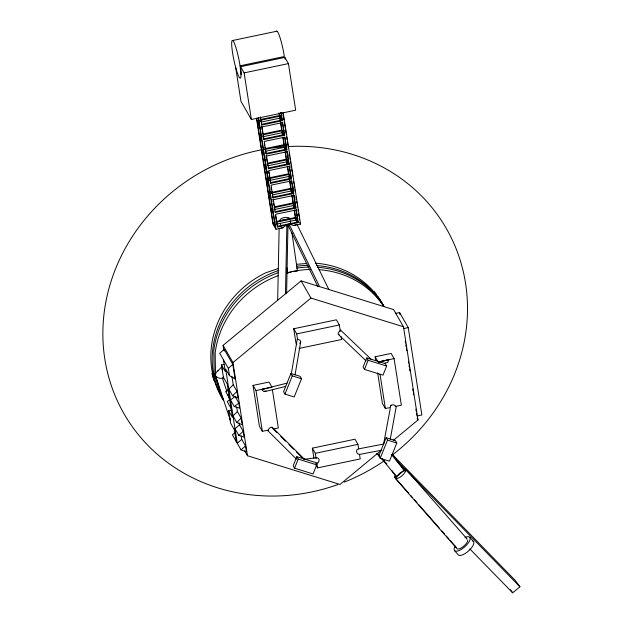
<?xml version="1.0" encoding="UTF-8"?>
<svg xmlns="http://www.w3.org/2000/svg" width="624" height="624" viewBox="0 0 624 624"><rect width="100%" height="100%" fill="white"/><g stroke="black" fill="none" stroke-linecap="round" stroke-linejoin="round"><path stroke-width="0.94" d="M277.68 300.23L279.139 228.095M285.48 293.779L286.876 224.546L282.984 227.768L275.917 229.25L272.953 224.094L256.456 118.24M286.603 293.335L287.953 226.481L287.056 226.231M378.55 362.014L388.814 359.705L387.637 362.458L384.922 363.02M291.291 373.987L297.266 339.167L298.015 339.269L299.996 340.283L300.706 341.827L295.035 374.923M383.542 444.413L390.242 408.424M390.242 439.343L396.185 406.981C395.444 404.937 392.083 403.876 390.64 405.725M283.132 112.46L300.526 224.094L293.639 225.537L289.013 224.102L288.717 226.567L287.953 226.481M317.936 286.767L288.46 226.138M222.479 366.85L222.183 369.314A5.07 4.672 -29.9 0 0 222.542 370.484M300.565 342.303L300.706 341.827M290.893 373.472L283.561 391.677L284.95 394.079L294.2 396.958L301.525 378.745L300.144 376.342L290.893 373.472L292.274 375.874L301.525 378.745M284.95 394.079L292.274 375.874M296.837 456.698L293.171 465.8L294.551 468.203L313.061 473.951L316.719 464.849L315.338 462.439L296.837 456.698L298.217 459.1L316.719 464.849M294.551 468.203L298.217 459.1M366.764 357.895L363.098 366.998L364.478 369.4L382.988 375.149L386.646 366.038L385.265 363.636L366.764 357.895L368.144 360.298L386.646 366.038M364.478 369.4L368.144 360.298M386.147 437.705L378.815 455.91L380.195 458.32L389.454 461.191L396.778 442.985L395.398 440.575L386.147 437.705L387.527 440.115L396.778 442.985M380.195 458.32L387.527 440.115M390.967 405.327L391.006 405.288A3.042 2.8 -29.9 0 0 390.413 407.488L385.375 408.548L382.403 403.393L377.66 372.957M233.228 384.821L228.821 389.165L232.604 395.749L238.048 398.026L237.011 391.404L233.228 384.821L231.886 376.202M232.604 395.749L237.011 391.404M237.393 411.544L232.986 415.888L236.769 422.471L242.213 424.749L241.176 418.127L237.393 411.544L236.683 406.981M236.769 422.471L241.176 418.127M217.784 370.867L221.91 366.826M223.696 376.997L222.44 378.222C218.891 379.041 215.264 376.88 214.165 373.409L213.79 350.665A92.945 85.558 -29.9 0 1 278.008 272.789M224.156 349.354L219.687 353.301L228.337 368.332L229.468 375.617L235.069 378.947L232.807 364.385L224.156 349.354L224.414 351.016M228.337 368.332L232.807 364.385M239.46 424.796L234.991 428.743L238.774 435.318L244.148 437.198L243.243 431.379L239.46 424.796L239.164 422.908M234.952 432.596L232.401 434.85L241.043 449.881L246.418 451.76L245.513 445.942L241.73 439.358L241.184 435.864M238.774 435.318L243.243 431.379M241.73 439.358L237.26 443.305L225.685 369.034L229.468 375.617M241.043 449.881L245.513 445.942M266.105 390.881L263.679 391.482L261.565 389.485L287.063 383.152M467.774 540.205A7.106 2.73 -41.3 0 1 463.523 546.343A7.106 2.73 -41.3 0 1 457.228 548.925L395.421 478.53A7.106 2.73 -41.3 0 0 401.723 475.956A7.106 2.73 -41.3 0 0 405.967 469.81L404.648 470.902L403.939 469.661L405.257 468.569L467.056 538.957A7.106 2.73 -41.3 0 0 466.175 538.824M223.813 350.025L223.088 345.368L301.08 280.886L393.604 309.598L403.486 326.781L418.01 419.983L393.26 440.443M381.264 450.364L340.01 484.466L247.494 455.746L232.963 362.552L310.963 298.069L403.486 326.781M381.755 458.656L396.435 476.775L404.235 470.324L392.301 453.937M395.421 478.53L396.739 477.446L396.029 476.206L394.703 477.29L408.72 493.249M469.825 548.917L512.647 592.8L519.925 586.786L515.401 580.562L392.363 454.483M228.673 389.197L225.654 391.56L229.437 398.135M230.24 399.243L227.214 401.606L230.997 408.19M234.296 406.598L238.828 403.049L235.045 396.474L230.513 400.015L234.296 406.598L239.608 408.073L238.828 403.049M293.639 225.537L296.985 224.351L328.84 289.497M278.522 268.445L265.785 272.789A92.945 85.558 -29.9 0 0 222.955 399.282M286.767 267.415L287.594 273.14L292.43 271.518L297.437 271.073L291.962 232.892M223.649 377.832L222.44 378.222L226.949 391.716M316.524 463.445C319.402 463.133 320.276 458.18 317.07 457.72M265.028 391.537L285.722 386.389M261.565 389.485L265.613 388.487M378.776 362.17L388.814 359.705M232.658 40.49L276.962 31.2M235.677 67.462L240.958 101.353L251.378 119.48L295.682 110.191L288.421 63.593L284.864 57.408L240.56 66.706L241.449 74.701L240.934 73.804A19.289 2.519 78.2 0 1 236.816 71.362L235.599 67.189A19.289 2.519 78.2 0 1 232.307 40.42A19.289 2.519 78.2 0 1 240.053 65.816L284.357 56.527A19.274 2.512 78.2 0 0 276.331 31.395M240.56 66.706L244.117 72.883L288.421 63.593M260.621 119.488L279.412 115.549L282.383 120.705L261.706 125.042L261.316 124.348L283.959 119.605L283.67 117.788M256.745 118.264L257.174 120.986L259.139 120.572M260.075 120.37L281.783 115.822L281.502 114.005M261.308 122.039L280.098 118.1L281.408 120.37L279.708 117.413L280.277 121.04M261.604 126.212L262.002 126.898L282.672 122.569L284.653 135.268L263.975 139.597L263.585 138.91L284.255 134.573L282.415 122.788M262.891 134.051L281.689 130.112L284.653 135.268M259.444 135.548L261.612 139.324L259.631 126.625L257.462 122.85L259.444 135.548L261.409 135.135M263.289 134.737L284.053 130.385M262.642 136.796L282.376 132.662L283.678 134.932M265.161 148.613L283.959 144.674L286.915 149.83L266.245 154.159L264.272 141.461L284.942 137.132L286.915 149.83M261.713 150.111L263.882 153.886L261.901 141.188L259.732 137.413L261.713 150.111L263.679 149.698L263.398 147.88M264.615 149.495L286.322 144.947M265.847 151.164L284.645 147.225L285.948 149.495M287.212 151.694L266.542 156.023L268.515 168.722L289.185 164.393L287.212 151.694L286.814 151L288.795 163.706L268.125 168.035L268.515 168.722M267.431 163.176L286.229 159.237L289.185 164.393M263.975 164.674L266.152 168.449L264.17 155.75L262.002 151.975L263.975 164.674L265.949 164.26M267.829 163.862L288.592 159.51M268.117 165.727L286.915 161.788M269.701 177.739L288.499 173.8L291.455 178.955L270.785 183.284L270.395 182.598L291.057 178.269L289.224 166.475M266.245 179.236L268.421 183.011L266.44 170.313L264.272 166.538L266.245 179.236L268.219 178.823M270.098 178.425L290.207 174.205M269.451 180.484L289.185 176.35L290.488 178.62M271.97 192.301L290.768 188.362L293.725 193.518L273.055 197.847L271.073 185.149L291.743 180.82L293.725 193.518M268.515 193.799L270.691 197.574L268.71 184.876L266.542 181.1L268.515 193.799L270.488 193.385L270.208 191.568M271.424 193.183L293.132 188.635M272.657 194.852L291.455 190.913L292.757 193.183M273.374 201.747L272.953 199.025L273.343 199.711L294.013 195.382L295.994 208.081L275.324 212.41L274.927 211.723L295.597 207.394L293.615 194.696L294.013 195.382M274.24 206.864L293.038 202.925L295.994 208.081M270.785 208.361L272.961 212.137L270.98 199.438L268.811 195.663L270.785 208.361L272.103 208.081M274.638 207.55L295.402 203.198M273.991 209.609L293.725 205.475M276.51 221.426L295.308 217.487L297.866 221.957L296.026 210.163M273.055 222.924L275.231 226.699L273.25 214.001L271.081 210.226L273.055 222.924L275.028 222.511M276.908 222.113L297.016 217.893M277.196 223.977L295.994 220.038L297.866 221.957L295.994 220.038L294.427 210.007M277.594 226.972L298.264 222.643L296.283 209.945L275.613 214.274L277.594 226.972L277.196 226.286L297.866 221.965L298.264 222.643M296.852 344.783L296.002 343.309L293.732 328.747L336.359 319.808L339.323 324.964L340.322 331.336M293.732 328.747L296.696 333.902L339.323 324.964M395.499 313.412L399.602 312.554L408.244 327.592L421.863 414.968L416.941 415.997M298.966 348.465L341.593 339.526L341.172 336.796M231.925 410.062L228.641 410.748L232.424 417.323L227.23 383.978L223.447 377.395L221.504 364.946L223.969 364.432M403.322 328.622L408.244 327.592M375.734 360.594L375.141 356.788L391.131 353.434L394.095 358.589L401.357 405.194L395.14 406.497M268.57 430.037L262.353 431.34L259.389 426.184L253.04 385.406L269.022 382.06L271.986 387.208M394.095 358.589L378.105 361.943L375.141 356.788M253.04 385.406L256.004 390.562L271.097 387.395M272.173 427.284L273.304 429.047L278.343 427.986L272.431 390.055M313.903 458.172L312.343 448.165L354.97 439.218L357.934 444.374L358.644 448.929M312.343 448.165L315.307 453.32L357.934 444.374M315.884 464.935L317.577 467.883L360.204 458.936L359.494 454.389M383.705 444.031L358.254 448.937C354.9 449.732 356.858 454.997 359.892 454.381L381.818 450.154M391.388 454.467L404.235 470.324L399.719 473.288L396.435 476.775L391.888 470.527M316.36 457.751L303.888 459.373L304.808 459.576L272.688 427.729M281.057 227.932L282.984 227.768M296.392 264.342L306.797 263.476M339.238 334.784L338.177 334.051L338.2 332.912L340.517 330.049L371.662 359.759M272.485 427.526L272.15 427.261C270.114 426.925 268.336 429.023 267.992 430.872L296.548 459.186M338.395 334.448L366.179 360.953M273.304 429.047L276.705 432.416M280.777 436.457L285.535 441.176M288.935 444.545L293.693 449.264M296.416 451.963L302.531 458.024M396.217 460.013L519.925 586.786M376.701 453.484L379.423 456.277M381.459 458.367L386.903 463.936M469.942 537.49L473.647 541.718M403.939 469.661L405.21 471.112M410.631 495.425L412.55 497.609M414.461 499.785L417.004 502.687M418.915 504.863L439.304 528.083M441.854 530.985L444.405 533.887M446.316 536.063L448.867 538.964M450.138 540.423L456.511 547.677M454.342 550.384L458.047 554.611A10.148 3.9 -41.3 0 0 468.827 550.727A10.148 3.9 -41.3 0 0 472.875 541.047M377.465 453.367L379.915 456.386M510.385 589.688L512.647 592.8M286.876 224.546L287.906 226.738M288.218 164.057L286.517 161.101L287.087 164.728M257.174 120.986L259.342 124.761L258.211 117.507M417.066 418.345L418.01 419.983M295.027 207.745L293.327 204.789L293.888 208.416M299.684 222.62L300.526 224.094M301.08 280.886L310.963 298.069M223.088 345.368L232.963 362.552M234.125 377.309L235.069 378.947M221.504 364.946L225.287 371.53L223.47 359.876M244.67 450.84L247.494 455.746M295.994 220.038L297.32 222.355M289.013 224.102L319.589 286.627M227.846 394.415L229.952 400.709M215.904 376.99L230.256 419.999L229.905 418.829A5.07 4.672 -29.9 0 1 229.882 417.589M214.165 373.409L220.678 394.867A92.945 85.558 -29.9 0 0 223.33 400.046M282.017 120.198L280.8 112.398M405.265 341.102L405.569 343.028M405.865 344.947L406.162 346.866M406.466 348.785L406.762 350.704M408.408 361.265L408.704 363.191M409.009 365.11L409.305 367.029M409.609 368.948L409.906 370.867M412.745 389.111L413.049 391.037M413.345 392.956L413.65 394.875M415.888 409.274L416.192 411.2M416.489 413.119L416.785 415.038M399.602 312.554L399.898 314.473M380.032 374.306L385.375 408.548M282.968 113.248L283.39 115.97M284.248 121.462L285.238 127.811M285.519 129.628L286.229 134.16M286.658 136.937L287.079 139.659M287.368 141.469L288.35 147.818M289.208 153.309L289.637 156.031M289.918 157.849L290.199 159.658M290.48 161.476L290.768 163.285M291.057 165.149L291.478 167.872M291.759 169.689L292.048 171.499M292.328 173.316L292.75 176.038M293.608 181.529L293.888 183.347M294.177 185.156L294.598 187.879M294.879 189.696L295.16 191.506M296.018 196.997L296.439 199.719M296.728 201.536L297.008 203.346M297.289 205.163L297.57 206.973M298.007 209.75L298.288 211.559M298.568 213.377L298.997 216.099M299.278 217.909L299.559 219.726M287.742 154.066L288.023 155.883M289.591 165.906L289.871 167.723M292.703 185.913L292.991 187.73M294.551 197.753L294.832 199.571M296.4 209.594L296.681 211.411M297.102 214.133L297.391 215.943M281.112 112.538L282.383 120.705M291.455 178.955L289.474 166.257L268.811 170.586L270.785 183.284M284.684 137.35L286.525 149.144L265.855 153.473L265.567 151.663M291.494 181.038L293.327 192.832L272.665 197.161L272.376 195.351M280.527 120.822L279.388 113.513L279.809 116.236M280.808 122.632L282.797 135.385M283.078 137.194L285.067 149.947M285.347 151.757L287.336 164.51M287.617 166.319L289.606 179.072M289.887 180.882L291.876 193.635M292.157 195.445L294.146 208.198M278.998 112.827L279.419 115.549M280.558 122.85L281.689 130.112M282.118 132.881L282.399 134.698M282.828 137.413L283.959 144.674M284.248 146.539L284.817 150.166M285.098 151.975L286.229 159.237M287.368 166.538L288.499 173.8M288.928 176.569L289.208 178.378M289.497 180.196L290.768 188.362M291.057 190.226L291.619 193.853M291.907 195.663L293.038 202.925M294.177 210.226L295.308 217.487M296.696 333.902L297.547 339.362M315.307 453.32L316.157 458.78M316.727 462.423L317.577 467.883M260.434 116.875L261.706 125.042M262.002 126.898L263.975 139.597M273.343 199.711L275.324 212.41M260.465 118.911L260.887 121.633M261.745 127.124L262.166 129.847M262.454 131.656L262.735 133.474M263.016 135.283L263.445 138.005M264.295 143.497L264.584 145.314M264.865 147.124L265.286 149.846M266.144 155.337L266.425 157.154M266.705 158.964L267.134 161.686M267.415 163.504L267.696 165.313M268.694 171.717L268.975 173.527M269.264 175.344L269.545 177.161M269.825 178.971L270.247 181.693M271.105 187.184L271.534 189.907M271.814 191.724L272.095 193.534M273.655 203.564L273.944 205.374M274.225 207.191L274.646 209.914M275.504 215.405L276.494 221.754M276.775 223.564L277.056 225.381M260.278 127.873L260.559 129.691M264.677 156.094L264.958 157.911M265.239 159.721L265.528 161.538M267.088 171.561L267.368 173.378M267.797 176.101L268.078 177.91M269.638 187.941L269.919 189.758M271.487 199.781L271.768 201.599M274.599 219.788L274.888 221.598M258.523 117.624L275.917 229.25M244.117 72.883L251.378 119.48M256.004 390.562L262.353 431.34M236.184 441.425L234.367 429.772L230.584 423.197L228.641 410.748M290.183 220.483L290.589 223.345M280.472 223.501L280.886 226.364M240.053 65.816L240.934 73.804M284.864 57.408L285.059 59.186M223.337 399.875A92.945 85.558 -29.9 0 1 222.066 397.27L215.545 375.82L215.171 353.075A92.945 85.558 -29.9 0 1 278.468 275.535M286.822 272.867A92.945 85.558 -29.9 0 1 310.541 269.459M319.043 269.693A92.945 85.558 -29.9 0 1 383.698 306.337M215.522 374.572A5.07 4.672 -29.9 0 1 218.494 370.547M296.712 268.094A92.945 85.558 -29.9 0 1 309.161 267.056M317.663 267.283A92.945 85.558 -29.9 0 1 383.893 306.415M223.322 400.015A92.945 85.558 -29.9 0 1 278.858 270.434M296.673 266.237A92.945 85.558 -29.9 0 1 308.17 265.34M316.672 265.567A92.945 85.558 -29.9 0 1 383.9 306.376M315.292 263.164A92.945 85.558 -29.9 0 1 383.932 306.532M288.709 146.5A185.882 171.109 -29.9 0 1 459.116 256.916A185.882 171.109 -29.9 0 1 392.371 454.919M384.493 460.645A185.882 171.109 -29.9 0 1 344.261 482.141M337.873 484.552A185.882 171.109 -29.9 0 1 106.938 370.071A185.882 171.109 -29.9 0 1 261.44 149.822M273.055 147.927A185.882 171.109 -29.9 0 1 284.794 146.741M214.063 380.89A92.945 85.558 -29.9 0 1 211.918 373.324M374.322 291.798A92.945 85.558 -29.9 0 1 376.132 294.099M377.855 296.47A92.945 85.558 -29.9 0 1 383.393 305.674M287.594 273.14A5 1.911 -16.9 0 1 287.742 272.064M403.283 469.427A5.07 5.015 -67 0 1 404.235 470.324M396.435 476.775A5.07 5.015 -67 0 1 395.749 475.652M464.997 537.428A10.148 3.9 -41.3 0 1 469.482 541.008A10.148 3.9 -41.3 0 1 458.429 550.789A10.148 3.9 -41.3 0 1 455.231 546.07M300.23 342.724A3.042 2.8 -29.9 0 1 299.684 343.301M394.703 477.29A7.106 2.73 -41.3 0 1 395.499 475.043M403.221 468.655A7.106 2.73 -41.3 0 1 405.257 468.569M289.864 218.626L280.067 220.701L279.981 220.194A5.07 2.278 -8.2 0 1 283.959 217.62A5.07 2.278 -8.2 0 1 289.481 218.189L289.864 218.626"/></g></svg>
